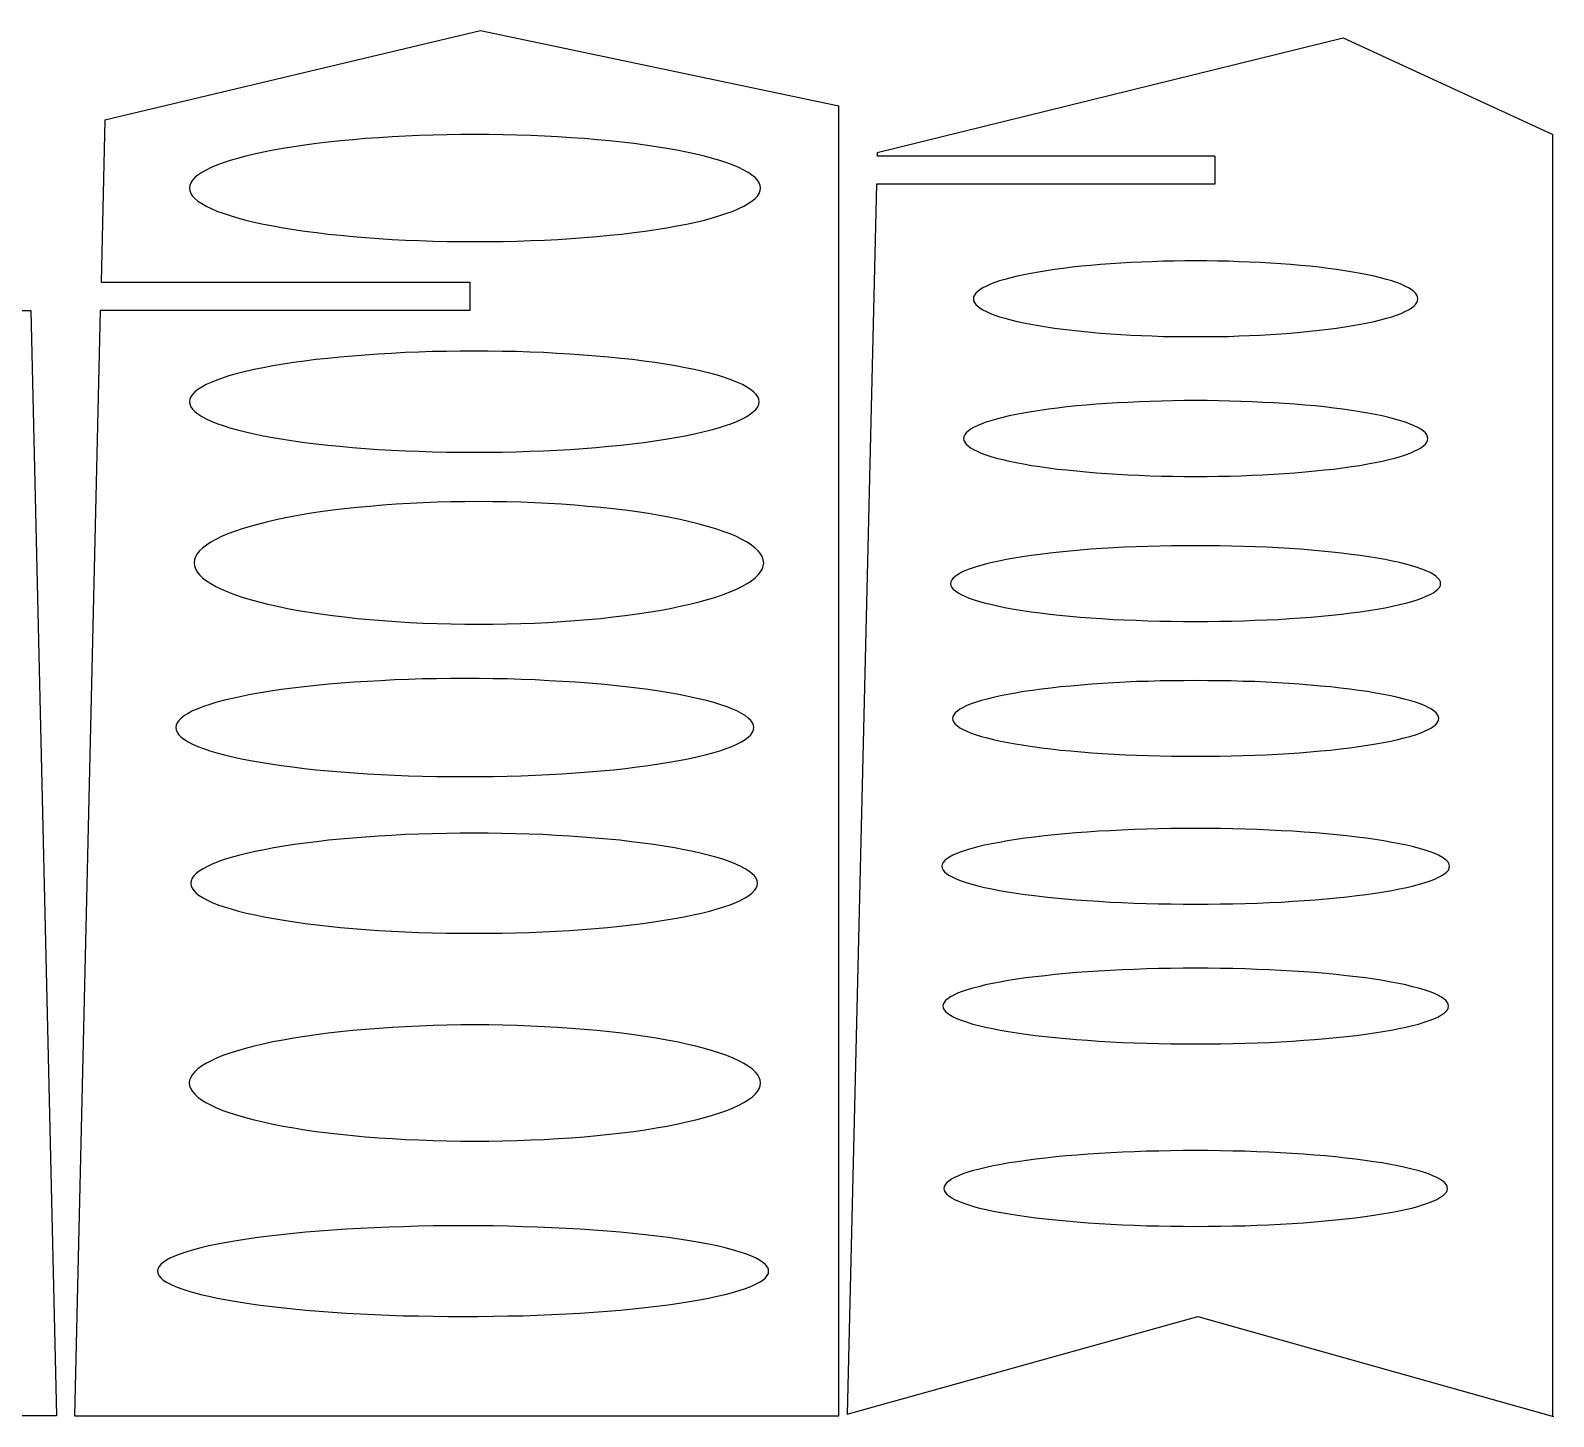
# Model space of a CAD drawing. Header units: inches. Extents: x 8 to 1401, y 8 to 252.
# Drawn here: x 169.2 to 277.7, y 147.9 to 246.7 of the extents above; entities that cross this region are included whole.
import ezdxf

# ---------------------------------------------------------------- set-up
doc = ezdxf.new("R2010")
doc.units = ezdxf.units.IN
doc.header["$MEASUREMENT"] = 0

msp = doc.modelspace()

# ---------------------------------------------------------------- linework, layer by layer
for p, q in [((174.48, 240.32), (201.26, 246.68)), ((201.26, 246.68), (226.8, 241.31)), ((229.53, 237.98), (262.73, 246.17)), ((262.73, 246.17), (277.68, 239.28)), ((226.8, 147.99), (226.8, 241.31)), ((174.48, 240.32), (174.22, 228.74)), ((277.67, 147.95), (277.67, 239.28)), ((229.53, 237.98), (229.52, 237.73)), ((253.59, 237.73), (229.52, 237.73)), ((253.59, 237.73), (253.58, 235.73)), ((229.48, 235.73), (227.38, 148.11)), ((253.58, 235.73), (229.48, 235.73)), ((174.22, 228.74), (200.5, 228.74)), ((200.5, 228.74), (200.5, 226.74)), ((142.87, 226.74), (169.21, 226.74)), ((169.21, 226.74), (171.04, 147.99)), ((174.16, 226.74), (172.33, 147.99)), ((200.5, 226.74), (174.16, 226.74)), ((227.38, 148.11), (252.38, 155.07)), ((252.38, 155.07), (277.73, 147.94)), ((171.04, 147.99), (116.57, 147.99)), ((172.33, 147.99), (226.8, 147.99))]:
    msp.add_line(p, q)
for points in [[(221.21, 235.45, 0), (221.19, 235.64, 0), (221.11, 235.83, 0), (220.99, 236.01, 0), (220.82, 236.2, 0), (220.6, 236.38, 0), (220.33, 236.56, 0), (220.02, 236.74, 0), (219.66, 236.91, 0), (219.26, 237.08, 0), (218.81, 237.25, 0), (218.32, 237.41, 0), (217.78, 237.57, 0), (217.21, 237.72, 0), (216.59, 237.87, 0), (215.94, 238.01, 0), (215.25, 238.15, 0), (214.53, 238.28, 0), (213.77, 238.4, 0), (212.98, 238.52, 0), (212.17, 238.62, 0), (211.32, 238.72, 0), (210.45, 238.82, 0), (209.56, 238.9, 0), (208.65, 238.98, 0), (207.72, 239.04, 0), (206.77, 239.1, 0), (205.81, 239.15, 0), (204.83, 239.19, 0), (203.85, 239.22, 0), (202.86, 239.25, 0), (201.86, 239.26, 0), (200.86, 239.27, 0), (199.86, 239.26, 0), (198.87, 239.25, 0), (197.88, 239.22, 0), (196.89, 239.19, 0), (195.92, 239.15, 0), (194.95, 239.1, 0), (194.01, 239.04, 0), (193.07, 238.98, 0), (192.16, 238.9, 0), (191.27, 238.82, 0), (190.4, 238.72, 0), (189.56, 238.62, 0), (188.74, 238.52, 0), (187.95, 238.4, 0), (187.2, 238.28, 0), (186.47, 238.15, 0), (185.78, 238.01, 0), (185.13, 237.87, 0), (184.52, 237.72, 0), (183.94, 237.57, 0), (183.41, 237.41, 0), (182.92, 237.25, 0), (182.47, 237.08, 0), (182.06, 236.91, 0), (181.7, 236.74, 0), (181.39, 236.56, 0), (181.12, 236.38, 0), (180.9, 236.2, 0), (180.73, 236.01, 0), (180.61, 235.83, 0), (180.54, 235.64, 0), (180.51, 235.45, 0), (180.54, 235.27, 0), (180.61, 235.08, 0), (180.73, 234.89, 0), (180.9, 234.71, 0), (181.12, 234.53, 0), (181.39, 234.35, 0), (181.7, 234.17, 0), (182.06, 233.99, 0), (182.47, 233.82, 0), (182.92, 233.66, 0), (183.41, 233.49, 0), (183.94, 233.33, 0), (184.52, 233.18, 0), (185.13, 233.03, 0), (185.78, 232.89, 0), (186.47, 232.76, 0), (187.2, 232.63, 0), (187.95, 232.51, 0), (188.74, 232.39, 0), (189.56, 232.28, 0), (190.4, 232.18, 0), (191.27, 232.09, 0), (192.16, 232.01, 0), (193.07, 231.93, 0), (194.01, 231.86, 0), (194.95, 231.8, 0), (195.92, 231.75, 0), (196.89, 231.71, 0), (197.88, 231.68, 0), (198.87, 231.66, 0), (199.86, 231.65, 0), (200.86, 231.64, 0), (201.86, 231.65, 0), (202.86, 231.66, 0), (203.85, 231.68, 0), (204.83, 231.71, 0), (205.81, 231.75, 0), (206.77, 231.8, 0), (207.72, 231.86, 0), (208.65, 231.93, 0), (209.56, 232.01, 0), (210.45, 232.09, 0), (211.32, 232.18, 0), (212.17, 232.28, 0), (212.98, 232.39, 0), (213.77, 232.51, 0), (214.53, 232.63, 0), (215.25, 232.76, 0), (215.94, 232.89, 0), (216.59, 233.03, 0), (217.21, 233.18, 0), (217.78, 233.33, 0), (218.32, 233.49, 0), (218.81, 233.66, 0), (219.26, 233.82, 0), (219.66, 233.99, 0), (220.02, 234.17, 0), (220.33, 234.35, 0), (220.6, 234.53, 0), (220.82, 234.71, 0), (220.99, 234.89, 0), (221.11, 235.08, 0), (221.19, 235.27, 0), (221.21, 235.45, 0)], [(268.06, 227.56, 0), (268.04, 227.7, 0), (267.99, 227.83, 0), (267.89, 227.96, 0), (267.76, 228.09, 0), (267.59, 228.22, 0), (267.38, 228.35, 0), (267.14, 228.47, 0), (266.86, 228.6, 0), (266.54, 228.72, 0), (266.19, 228.84, 0), (265.81, 228.95, 0), (265.39, 229.06, 0), (264.94, 229.17, 0), (264.47, 229.28, 0), (263.96, 229.38, 0), (263.42, 229.47, 0), (262.86, 229.57, 0), (262.27, 229.65, 0), (261.66, 229.73, 0), (261.02, 229.81, 0), (260.36, 229.88, 0), (259.69, 229.95, 0), (258.99, 230.01, 0), (258.28, 230.06, 0), (257.56, 230.11, 0), (256.82, 230.15, 0), (256.07, 230.18, 0), (255.31, 230.21, 0), (254.55, 230.24, 0), (253.77, 230.25, 0), (253, 230.26, 0), (252.22, 230.26, 0), (251.44, 230.26, 0), (250.67, 230.25, 0), (249.9, 230.24, 0), (249.13, 230.21, 0), (248.37, 230.18, 0), (247.62, 230.15, 0), (246.88, 230.11, 0), (246.16, 230.06, 0), (245.45, 230.01, 0), (244.75, 229.95, 0), (244.08, 229.88, 0), (243.42, 229.81, 0), (242.79, 229.73, 0), (242.17, 229.65, 0), (241.58, 229.57, 0), (241.02, 229.47, 0), (240.48, 229.38, 0), (239.98, 229.28, 0), (239.5, 229.17, 0), (239.05, 229.06, 0), (238.63, 228.95, 0), (238.25, 228.84, 0), (237.9, 228.72, 0), (237.59, 228.6, 0), (237.31, 228.47, 0), (237.06, 228.35, 0), (236.86, 228.22, 0), (236.69, 228.09, 0), (236.55, 227.96, 0), (236.46, 227.83, 0), (236.4, 227.7, 0), (236.38, 227.56, 0), (236.4, 227.43, 0), (236.46, 227.3, 0), (236.55, 227.17, 0), (236.69, 227.04, 0), (236.86, 226.91, 0), (237.06, 226.78, 0), (237.31, 226.66, 0), (237.59, 226.53, 0), (237.9, 226.41, 0), (238.25, 226.29, 0), (238.63, 226.18, 0), (239.05, 226.07, 0), (239.5, 225.96, 0), (239.98, 225.85, 0), (240.48, 225.75, 0), (241.02, 225.66, 0), (241.58, 225.56, 0), (242.17, 225.48, 0), (242.79, 225.4, 0), (243.42, 225.32, 0), (244.08, 225.25, 0), (244.75, 225.18, 0), (245.45, 225.12, 0), (246.16, 225.07, 0), (246.88, 225.02, 0), (247.62, 224.98, 0), (248.37, 224.95, 0), (249.13, 224.92, 0), (249.9, 224.89, 0), (250.67, 224.88, 0), (251.44, 224.87, 0), (252.22, 224.87, 0), (253, 224.87, 0), (253.77, 224.88, 0), (254.55, 224.89, 0), (255.31, 224.92, 0), (256.07, 224.95, 0), (256.82, 224.98, 0), (257.56, 225.02, 0), (258.28, 225.07, 0), (258.99, 225.12, 0), (259.69, 225.18, 0), (260.36, 225.25, 0), (261.02, 225.32, 0), (261.66, 225.4, 0), (262.27, 225.48, 0), (262.86, 225.56, 0), (263.42, 225.66, 0), (263.96, 225.75, 0), (264.47, 225.85, 0), (264.94, 225.96, 0), (265.39, 226.07, 0), (265.81, 226.18, 0), (266.19, 226.29, 0), (266.54, 226.41, 0), (266.86, 226.53, 0), (267.14, 226.66, 0), (267.38, 226.78, 0), (267.59, 226.91, 0), (267.76, 227.04, 0), (267.89, 227.17, 0), (267.99, 227.3, 0), (268.04, 227.43, 0), (268.06, 227.56, 0)], [(221.11, 220.23, 0), (221.08, 220.41, 0), (221.01, 220.59, 0), (220.89, 220.76, 0), (220.72, 220.94, 0), (220.5, 221.11, 0), (220.23, 221.28, 0), (219.92, 221.45, 0), (219.56, 221.61, 0), (219.16, 221.77, 0), (218.71, 221.93, 0), (218.22, 222.09, 0), (217.69, 222.24, 0), (217.11, 222.38, 0), (216.5, 222.52, 0), (215.85, 222.65, 0), (215.16, 222.78, 0), (214.44, 222.9, 0), (213.69, 223.02, 0), (212.9, 223.13, 0), (212.09, 223.23, 0), (211.25, 223.32, 0), (210.38, 223.41, 0), (209.49, 223.49, 0), (208.58, 223.56, 0), (207.65, 223.63, 0), (206.7, 223.68, 0), (205.74, 223.73, 0), (204.77, 223.77, 0), (203.79, 223.8, 0), (202.8, 223.82, 0), (201.81, 223.83, 0), (200.81, 223.84, 0), (199.81, 223.83, 0), (198.82, 223.82, 0), (197.83, 223.8, 0), (196.85, 223.77, 0), (195.88, 223.73, 0), (194.92, 223.68, 0), (193.97, 223.63, 0), (193.04, 223.56, 0), (192.13, 223.49, 0), (191.24, 223.41, 0), (190.38, 223.32, 0), (189.53, 223.23, 0), (188.72, 223.13, 0), (187.93, 223.02, 0), (187.18, 222.9, 0), (186.46, 222.78, 0), (185.77, 222.65, 0), (185.12, 222.52, 0), (184.51, 222.38, 0), (183.93, 222.24, 0), (183.4, 222.09, 0), (182.91, 221.93, 0), (182.46, 221.77, 0), (182.06, 221.61, 0), (181.7, 221.45, 0), (181.39, 221.28, 0), (181.12, 221.11, 0), (180.9, 220.94, 0), (180.73, 220.76, 0), (180.61, 220.59, 0), (180.54, 220.41, 0), (180.51, 220.23, 0), (180.54, 220.06, 0), (180.61, 219.88, 0), (180.73, 219.7, 0), (180.9, 219.53, 0), (181.12, 219.36, 0), (181.39, 219.19, 0), (181.7, 219.02, 0), (182.06, 218.85, 0), (182.46, 218.69, 0), (182.91, 218.53, 0), (183.4, 218.38, 0), (183.93, 218.23, 0), (184.51, 218.09, 0), (185.12, 217.95, 0), (185.77, 217.81, 0), (186.46, 217.69, 0), (187.18, 217.56, 0), (187.93, 217.45, 0), (188.72, 217.34, 0), (189.53, 217.24, 0), (190.38, 217.14, 0), (191.24, 217.06, 0), (192.13, 216.98, 0), (193.04, 216.9, 0), (193.97, 216.84, 0), (194.92, 216.78, 0), (195.88, 216.74, 0), (196.85, 216.7, 0), (197.83, 216.67, 0), (198.82, 216.65, 0), (199.81, 216.63, 0), (200.81, 216.63, 0), (201.81, 216.63, 0), (202.8, 216.65, 0), (203.79, 216.67, 0), (204.77, 216.7, 0), (205.74, 216.74, 0), (206.7, 216.78, 0), (207.65, 216.84, 0), (208.58, 216.9, 0), (209.49, 216.98, 0), (210.38, 217.06, 0), (211.25, 217.14, 0), (212.09, 217.24, 0), (212.9, 217.34, 0), (213.69, 217.45, 0), (214.44, 217.56, 0), (215.16, 217.69, 0), (215.85, 217.81, 0), (216.5, 217.95, 0), (217.11, 218.09, 0), (217.69, 218.23, 0), (218.22, 218.38, 0), (218.71, 218.53, 0), (219.16, 218.69, 0), (219.56, 218.85, 0), (219.92, 219.02, 0), (220.23, 219.19, 0), (220.5, 219.36, 0), (220.72, 219.53, 0), (220.89, 219.7, 0), (221.01, 219.88, 0), (221.08, 220.06, 0), (221.11, 220.23, 0)], [(268.76, 217.61, 0), (268.75, 217.74, 0), (268.69, 217.88, 0), (268.59, 218.01, 0), (268.45, 218.14, 0), (268.27, 218.27, 0), (268.05, 218.39, 0), (267.8, 218.52, 0), (267.51, 218.64, 0), (267.18, 218.77, 0), (266.81, 218.88, 0), (266.41, 219, 0), (265.98, 219.11, 0), (265.51, 219.22, 0), (265.01, 219.32, 0), (264.48, 219.42, 0), (263.92, 219.52, 0), (263.33, 219.61, 0), (262.72, 219.7, 0), (262.08, 219.78, 0), (261.41, 219.86, 0), (260.73, 219.93, 0), (260.02, 219.99, 0), (259.29, 220.05, 0), (258.55, 220.11, 0), (257.79, 220.15, 0), (257.02, 220.19, 0), (256.24, 220.23, 0), (255.45, 220.26, 0), (254.65, 220.28, 0), (253.84, 220.3, 0), (253.03, 220.31, 0), (252.22, 220.31, 0), (251.41, 220.31, 0), (250.6, 220.3, 0), (249.79, 220.28, 0), (248.99, 220.26, 0), (248.2, 220.23, 0), (247.42, 220.19, 0), (246.65, 220.15, 0), (245.89, 220.11, 0), (245.15, 220.05, 0), (244.42, 219.99, 0), (243.72, 219.93, 0), (243.03, 219.86, 0), (242.37, 219.78, 0), (241.73, 219.7, 0), (241.11, 219.61, 0), (240.52, 219.52, 0), (239.96, 219.42, 0), (239.43, 219.32, 0), (238.93, 219.22, 0), (238.47, 219.11, 0), (238.03, 219, 0), (237.63, 218.88, 0), (237.27, 218.77, 0), (236.94, 218.64, 0), (236.64, 218.52, 0), (236.39, 218.39, 0), (236.17, 218.27, 0), (236, 218.14, 0), (235.86, 218.01, 0), (235.76, 217.88, 0), (235.7, 217.74, 0), (235.68, 217.61, 0), (235.7, 217.48, 0), (235.76, 217.35, 0), (235.86, 217.22, 0), (236, 217.08, 0), (236.17, 216.96, 0), (236.39, 216.83, 0), (236.64, 216.7, 0), (236.94, 216.58, 0), (237.27, 216.46, 0), (237.63, 216.34, 0), (238.03, 216.22, 0), (238.47, 216.11, 0), (238.93, 216, 0), (239.43, 215.9, 0), (239.96, 215.8, 0), (240.52, 215.7, 0), (241.11, 215.61, 0), (241.73, 215.52, 0), (242.37, 215.44, 0), (243.03, 215.37, 0), (243.72, 215.3, 0), (244.42, 215.23, 0), (245.15, 215.17, 0), (245.89, 215.12, 0), (246.65, 215.07, 0), (247.42, 215.03, 0), (248.2, 214.99, 0), (248.99, 214.96, 0), (249.79, 214.94, 0), (250.6, 214.92, 0), (251.41, 214.91, 0), (252.22, 214.91, 0), (253.03, 214.91, 0), (253.84, 214.92, 0), (254.65, 214.94, 0), (255.45, 214.96, 0), (256.24, 214.99, 0), (257.02, 215.03, 0), (257.79, 215.07, 0), (258.55, 215.12, 0), (259.29, 215.17, 0), (260.02, 215.23, 0), (260.73, 215.3, 0), (261.41, 215.37, 0), (262.08, 215.44, 0), (262.72, 215.52, 0), (263.33, 215.61, 0), (263.92, 215.7, 0), (264.48, 215.8, 0), (265.01, 215.9, 0), (265.51, 216, 0), (265.98, 216.11, 0), (266.41, 216.22, 0), (266.81, 216.34, 0), (267.18, 216.46, 0), (267.51, 216.58, 0), (267.8, 216.7, 0), (268.05, 216.83, 0), (268.27, 216.96, 0), (268.45, 217.08, 0), (268.59, 217.22, 0), (268.69, 217.35, 0), (268.75, 217.48, 0), (268.76, 217.61, 0)], [(221.44, 208.75, 0), (221.41, 208.96, 0), (221.34, 209.18, 0), (221.22, 209.39, 0), (221.05, 209.6, 0), (220.83, 209.81, 0), (220.56, 210.02, 0), (220.25, 210.22, 0), (219.89, 210.42, 0), (219.49, 210.62, 0), (219.04, 210.81, 0), (218.55, 210.99, 0), (218.02, 211.18, 0), (217.44, 211.35, 0), (216.83, 211.52, 0), (216.18, 211.68, 0), (215.49, 211.84, 0), (214.77, 211.99, 0), (214.02, 212.13, 0), (213.23, 212.26, 0), (212.42, 212.38, 0), (211.57, 212.5, 0), (210.71, 212.6, 0), (209.82, 212.7, 0), (208.91, 212.78, 0), (207.98, 212.86, 0), (207.03, 212.93, 0), (206.07, 212.99, 0), (205.1, 213.03, 0), (204.12, 213.07, 0), (203.13, 213.1, 0), (202.14, 213.11, 0), (201.14, 213.12, 0), (200.14, 213.11, 0), (199.15, 213.1, 0), (198.16, 213.07, 0), (197.18, 213.03, 0), (196.21, 212.99, 0), (195.25, 212.93, 0), (194.3, 212.86, 0), (193.37, 212.78, 0), (192.46, 212.7, 0), (191.57, 212.6, 0), (190.7, 212.5, 0), (189.86, 212.38, 0), (189.05, 212.26, 0), (188.26, 212.13, 0), (187.51, 211.99, 0), (186.79, 211.84, 0), (186.1, 211.68, 0), (185.45, 211.52, 0), (184.84, 211.35, 0), (184.26, 211.18, 0), (183.73, 210.99, 0), (183.24, 210.81, 0), (182.79, 210.62, 0), (182.39, 210.42, 0), (182.03, 210.22, 0), (181.72, 210.02, 0), (181.45, 209.81, 0), (181.23, 209.6, 0), (181.06, 209.39, 0), (180.94, 209.18, 0), (180.87, 208.96, 0), (180.84, 208.75, 0), (180.87, 208.53, 0), (180.94, 208.32, 0), (181.06, 208.11, 0), (181.23, 207.9, 0), (181.45, 207.69, 0), (181.72, 207.48, 0), (182.03, 207.28, 0), (182.39, 207.08, 0), (182.79, 206.88, 0), (183.24, 206.69, 0), (183.73, 206.5, 0), (184.26, 206.32, 0), (184.84, 206.15, 0), (185.45, 205.98, 0), (186.1, 205.82, 0), (186.79, 205.66, 0), (187.51, 205.51, 0), (188.26, 205.37, 0), (189.05, 205.24, 0), (189.86, 205.12, 0), (190.7, 205, 0), (191.57, 204.9, 0), (192.46, 204.8, 0), (193.37, 204.71, 0), (194.3, 204.64, 0), (195.25, 204.57, 0), (196.21, 204.51, 0), (197.18, 204.46, 0), (198.16, 204.43, 0), (199.15, 204.4, 0), (200.14, 204.39, 0), (201.14, 204.38, 0), (202.14, 204.39, 0), (203.13, 204.4, 0), (204.12, 204.43, 0), (205.1, 204.46, 0), (206.07, 204.51, 0), (207.03, 204.57, 0), (207.98, 204.64, 0), (208.91, 204.71, 0), (209.82, 204.8, 0), (210.71, 204.9, 0), (211.57, 205, 0), (212.42, 205.12, 0), (213.23, 205.24, 0), (214.02, 205.37, 0), (214.77, 205.51, 0), (215.49, 205.66, 0), (216.18, 205.82, 0), (216.83, 205.98, 0), (217.44, 206.15, 0), (218.02, 206.32, 0), (218.55, 206.5, 0), (219.04, 206.69, 0), (219.49, 206.88, 0), (219.89, 207.08, 0), (220.25, 207.28, 0), (220.56, 207.48, 0), (220.83, 207.69, 0), (221.05, 207.9, 0), (221.22, 208.11, 0), (221.34, 208.32, 0), (221.41, 208.53, 0), (221.44, 208.75, 0)], [(269.68, 207.27, 0), (269.66, 207.41, 0), (269.6, 207.54, 0), (269.49, 207.67, 0), (269.34, 207.8, 0), (269.16, 207.93, 0), (268.93, 208.06, 0), (268.66, 208.18, 0), (268.35, 208.31, 0), (268, 208.43, 0), (267.62, 208.55, 0), (267.2, 208.66, 0), (266.74, 208.77, 0), (266.24, 208.88, 0), (265.72, 208.99, 0), (265.16, 209.09, 0), (264.57, 209.18, 0), (263.95, 209.28, 0), (263.3, 209.36, 0), (262.62, 209.44, 0), (261.92, 209.52, 0), (261.2, 209.59, 0), (260.45, 209.66, 0), (259.69, 209.72, 0), (258.9, 209.77, 0), (258.1, 209.82, 0), (257.29, 209.86, 0), (256.46, 209.89, 0), (255.63, 209.92, 0), (254.78, 209.95, 0), (253.93, 209.96, 0), (253.08, 209.97, 0), (252.22, 209.97, 0), (251.36, 209.97, 0), (250.51, 209.96, 0), (249.66, 209.95, 0), (248.82, 209.92, 0), (247.98, 209.89, 0), (247.15, 209.86, 0), (246.34, 209.82, 0), (245.54, 209.77, 0), (244.76, 209.72, 0), (243.99, 209.66, 0), (243.25, 209.59, 0), (242.52, 209.52, 0), (241.82, 209.44, 0), (241.15, 209.36, 0), (240.5, 209.28, 0), (239.88, 209.18, 0), (239.29, 209.09, 0), (238.73, 208.99, 0), (238.2, 208.88, 0), (237.71, 208.77, 0), (237.25, 208.66, 0), (236.82, 208.55, 0), (236.44, 208.43, 0), (236.09, 208.31, 0), (235.78, 208.18, 0), (235.51, 208.06, 0), (235.29, 207.93, 0), (235.1, 207.8, 0), (234.95, 207.67, 0), (234.85, 207.54, 0), (234.78, 207.41, 0), (234.76, 207.27, 0), (234.78, 207.14, 0), (234.85, 207.01, 0), (234.95, 206.88, 0), (235.1, 206.75, 0), (235.29, 206.62, 0), (235.51, 206.49, 0), (235.78, 206.37, 0), (236.09, 206.24, 0), (236.44, 206.12, 0), (236.82, 206, 0), (237.25, 205.89, 0), (237.71, 205.78, 0), (238.2, 205.67, 0), (238.73, 205.56, 0), (239.29, 205.46, 0), (239.88, 205.37, 0), (240.5, 205.27, 0), (241.15, 205.19, 0), (241.82, 205.11, 0), (242.52, 205.03, 0), (243.25, 204.96, 0), (243.99, 204.89, 0), (244.76, 204.83, 0), (245.54, 204.78, 0), (246.34, 204.73, 0), (247.15, 204.69, 0), (247.98, 204.66, 0), (248.82, 204.63, 0), (249.66, 204.6, 0), (250.51, 204.59, 0), (251.36, 204.58, 0), (252.22, 204.58, 0), (253.08, 204.58, 0), (253.93, 204.59, 0), (254.78, 204.6, 0), (255.63, 204.63, 0), (256.46, 204.66, 0), (257.29, 204.69, 0), (258.1, 204.73, 0), (258.9, 204.78, 0), (259.69, 204.83, 0), (260.45, 204.89, 0), (261.2, 204.96, 0), (261.92, 205.03, 0), (262.62, 205.11, 0), (263.3, 205.19, 0), (263.95, 205.27, 0), (264.57, 205.37, 0), (265.16, 205.46, 0), (265.72, 205.56, 0), (266.24, 205.67, 0), (266.74, 205.78, 0), (267.2, 205.89, 0), (267.62, 206, 0), (268, 206.12, 0), (268.35, 206.24, 0), (268.66, 206.37, 0), (268.93, 206.49, 0), (269.16, 206.62, 0), (269.34, 206.75, 0), (269.49, 206.88, 0), (269.6, 207.01, 0), (269.66, 207.14, 0), (269.68, 207.27, 0)], [(220.74, 197.02, 0), (220.71, 197.19, 0), (220.64, 197.36, 0), (220.52, 197.53, 0), (220.34, 197.7, 0), (220.12, 197.87, 0), (219.85, 198.03, 0), (219.53, 198.2, 0), (219.17, 198.36, 0), (218.76, 198.51, 0), (218.31, 198.67, 0), (217.81, 198.82, 0), (217.27, 198.96, 0), (216.68, 199.1, 0), (216.06, 199.24, 0), (215.4, 199.37, 0), (214.7, 199.49, 0), (213.97, 199.61, 0), (213.21, 199.72, 0), (212.41, 199.83, 0), (211.58, 199.93, 0), (210.73, 200.02, 0), (209.85, 200.1, 0), (208.94, 200.18, 0), (208.02, 200.25, 0), (207.08, 200.31, 0), (206.12, 200.36, 0), (205.14, 200.41, 0), (204.16, 200.45, 0), (203.16, 200.48, 0), (202.16, 200.5, 0), (201.15, 200.51, 0), (200.14, 200.51, 0), (199.12, 200.51, 0), (198.12, 200.5, 0), (197.11, 200.48, 0), (196.12, 200.45, 0), (195.13, 200.41, 0), (194.16, 200.36, 0), (193.19, 200.31, 0), (192.25, 200.25, 0), (191.33, 200.18, 0), (190.42, 200.1, 0), (189.54, 200.02, 0), (188.69, 199.93, 0), (187.86, 199.83, 0), (187.07, 199.72, 0), (186.3, 199.61, 0), (185.57, 199.49, 0), (184.87, 199.37, 0), (184.21, 199.24, 0), (183.59, 199.1, 0), (183.01, 198.96, 0), (182.46, 198.82, 0), (181.97, 198.67, 0), (181.51, 198.51, 0), (181.1, 198.36, 0), (180.74, 198.2, 0), (180.42, 198.03, 0), (180.15, 197.87, 0), (179.93, 197.7, 0), (179.76, 197.53, 0), (179.63, 197.36, 0), (179.56, 197.19, 0), (179.53, 197.02, 0), (179.56, 196.85, 0), (179.63, 196.68, 0), (179.76, 196.51, 0), (179.93, 196.34, 0), (180.15, 196.17, 0), (180.42, 196.01, 0), (180.74, 195.84, 0), (181.1, 195.68, 0), (181.51, 195.53, 0), (181.97, 195.37, 0), (182.46, 195.22, 0), (183.01, 195.08, 0), (183.59, 194.94, 0), (184.21, 194.8, 0), (184.87, 194.67, 0), (185.57, 194.55, 0), (186.3, 194.43, 0), (187.07, 194.32, 0), (187.86, 194.21, 0), (188.69, 194.11, 0), (189.54, 194.02, 0), (190.42, 193.94, 0), (191.33, 193.86, 0), (192.25, 193.79, 0), (193.19, 193.73, 0), (194.16, 193.68, 0), (195.13, 193.63, 0), (196.12, 193.59, 0), (197.11, 193.56, 0), (198.12, 193.54, 0), (199.12, 193.53, 0), (200.14, 193.53, 0), (201.15, 193.53, 0), (202.16, 193.54, 0), (203.16, 193.56, 0), (204.16, 193.59, 0), (205.14, 193.63, 0), (206.12, 193.68, 0), (207.08, 193.73, 0), (208.02, 193.79, 0), (208.94, 193.86, 0), (209.85, 193.94, 0), (210.73, 194.02, 0), (211.58, 194.11, 0), (212.41, 194.21, 0), (213.21, 194.32, 0), (213.97, 194.43, 0), (214.7, 194.55, 0), (215.4, 194.67, 0), (216.06, 194.8, 0), (216.68, 194.94, 0), (217.27, 195.08, 0), (217.81, 195.22, 0), (218.31, 195.37, 0), (218.76, 195.53, 0), (219.17, 195.68, 0), (219.53, 195.84, 0), (219.85, 196.01, 0), (220.12, 196.17, 0), (220.34, 196.34, 0), (220.52, 196.51, 0), (220.64, 196.68, 0), (220.71, 196.85, 0), (220.74, 197.02, 0)], [(269.54, 197.67, 0), (269.52, 197.8, 0), (269.46, 197.93, 0), (269.35, 198.06, 0), (269.21, 198.19, 0), (269.02, 198.32, 0), (268.79, 198.45, 0), (268.53, 198.58, 0), (268.22, 198.7, 0), (267.88, 198.82, 0), (267.49, 198.94, 0), (267.07, 199.05, 0), (266.62, 199.17, 0), (266.13, 199.27, 0), (265.61, 199.38, 0), (265.05, 199.48, 0), (264.47, 199.58, 0), (263.85, 199.67, 0), (263.21, 199.75, 0), (262.54, 199.83, 0), (261.84, 199.91, 0), (261.12, 199.98, 0), (260.38, 200.05, 0), (259.63, 200.11, 0), (258.85, 200.16, 0), (258.06, 200.21, 0), (257.25, 200.25, 0), (256.43, 200.29, 0), (255.6, 200.31, 0), (254.76, 200.34, 0), (253.92, 200.35, 0), (253.07, 200.36, 0), (252.22, 200.37, 0), (251.37, 200.36, 0), (250.52, 200.35, 0), (249.68, 200.34, 0), (248.84, 200.31, 0), (248.01, 200.29, 0), (247.19, 200.25, 0), (246.39, 200.21, 0), (245.59, 200.16, 0), (244.82, 200.11, 0), (244.06, 200.05, 0), (243.32, 199.98, 0), (242.6, 199.91, 0), (241.91, 199.83, 0), (241.23, 199.75, 0), (240.59, 199.67, 0), (239.98, 199.58, 0), (239.39, 199.48, 0), (238.83, 199.38, 0), (238.31, 199.27, 0), (237.82, 199.17, 0), (237.37, 199.05, 0), (236.95, 198.94, 0), (236.57, 198.82, 0), (236.22, 198.7, 0), (235.92, 198.58, 0), (235.65, 198.45, 0), (235.42, 198.32, 0), (235.24, 198.19, 0), (235.09, 198.06, 0), (234.99, 197.93, 0), (234.92, 197.8, 0), (234.9, 197.67, 0), (234.92, 197.53, 0), (234.99, 197.4, 0), (235.09, 197.27, 0), (235.24, 197.14, 0), (235.42, 197.01, 0), (235.65, 196.88, 0), (235.92, 196.76, 0), (236.22, 196.63, 0), (236.57, 196.51, 0), (236.95, 196.39, 0), (237.37, 196.28, 0), (237.82, 196.17, 0), (238.31, 196.06, 0), (238.83, 195.95, 0), (239.39, 195.85, 0), (239.98, 195.76, 0), (240.59, 195.67, 0), (241.23, 195.58, 0), (241.91, 195.5, 0), (242.6, 195.42, 0), (243.32, 195.35, 0), (244.06, 195.29, 0), (244.82, 195.23, 0), (245.59, 195.17, 0), (246.39, 195.12, 0), (247.19, 195.08, 0), (248.01, 195.05, 0), (248.84, 195.02, 0), (249.68, 195, 0), (250.52, 194.98, 0), (251.37, 194.97, 0), (252.22, 194.97, 0), (253.07, 194.97, 0), (253.92, 194.98, 0), (254.76, 195, 0), (255.6, 195.02, 0), (256.43, 195.05, 0), (257.25, 195.08, 0), (258.06, 195.12, 0), (258.85, 195.17, 0), (259.63, 195.23, 0), (260.38, 195.29, 0), (261.12, 195.35, 0), (261.84, 195.42, 0), (262.54, 195.5, 0), (263.21, 195.58, 0), (263.85, 195.67, 0), (264.47, 195.76, 0), (265.05, 195.85, 0), (265.61, 195.95, 0), (266.13, 196.06, 0), (266.62, 196.17, 0), (267.07, 196.28, 0), (267.49, 196.39, 0), (267.88, 196.51, 0), (268.22, 196.63, 0), (268.53, 196.76, 0), (268.79, 196.88, 0), (269.02, 197.01, 0), (269.21, 197.14, 0), (269.35, 197.27, 0), (269.46, 197.4, 0), (269.52, 197.53, 0), (269.54, 197.67, 0)], [(220.99, 185.93, 0), (220.96, 186.1, 0), (220.89, 186.28, 0), (220.77, 186.45, 0), (220.6, 186.62, 0), (220.38, 186.79, 0), (220.12, 186.96, 0), (219.81, 187.13, 0), (219.45, 187.29, 0), (219.05, 187.45, 0), (218.6, 187.61, 0), (218.11, 187.76, 0), (217.58, 187.91, 0), (217.01, 188.05, 0), (216.4, 188.19, 0), (215.76, 188.32, 0), (215.07, 188.45, 0), (214.35, 188.57, 0), (213.6, 188.68, 0), (212.82, 188.79, 0), (212.01, 188.89, 0), (211.18, 188.99, 0), (210.31, 189.07, 0), (209.43, 189.15, 0), (208.52, 189.22, 0), (207.6, 189.29, 0), (206.66, 189.34, 0), (205.7, 189.39, 0), (204.73, 189.43, 0), (203.76, 189.46, 0), (202.77, 189.48, 0), (201.79, 189.49, 0), (200.8, 189.49, 0), (199.81, 189.49, 0), (198.82, 189.48, 0), (197.83, 189.46, 0), (196.86, 189.43, 0), (195.89, 189.39, 0), (194.94, 189.34, 0), (193.99, 189.29, 0), (193.07, 189.22, 0), (192.16, 189.15, 0), (191.28, 189.07, 0), (190.42, 188.99, 0), (189.58, 188.89, 0), (188.77, 188.79, 0), (187.99, 188.68, 0), (187.24, 188.57, 0), (186.52, 188.45, 0), (185.84, 188.32, 0), (185.19, 188.19, 0), (184.58, 188.05, 0), (184.01, 187.91, 0), (183.48, 187.76, 0), (182.99, 187.61, 0), (182.54, 187.45, 0), (182.14, 187.29, 0), (181.79, 187.13, 0), (181.48, 186.96, 0), (181.21, 186.79, 0), (180.99, 186.62, 0), (180.82, 186.45, 0), (180.7, 186.28, 0), (180.63, 186.1, 0), (180.61, 185.93, 0), (180.63, 185.75, 0), (180.7, 185.58, 0), (180.82, 185.41, 0), (180.99, 185.23, 0), (181.21, 185.06, 0), (181.48, 184.89, 0), (181.79, 184.73, 0), (182.14, 184.56, 0), (182.54, 184.4, 0), (182.99, 184.25, 0), (183.48, 184.1, 0), (184.01, 183.95, 0), (184.58, 183.8, 0), (185.19, 183.67, 0), (185.84, 183.53, 0), (186.52, 183.41, 0), (187.24, 183.29, 0), (187.99, 183.17, 0), (188.77, 183.06, 0), (189.58, 182.96, 0), (190.42, 182.87, 0), (191.28, 182.78, 0), (192.16, 182.7, 0), (193.07, 182.63, 0), (193.99, 182.57, 0), (194.94, 182.52, 0), (195.89, 182.47, 0), (196.86, 182.43, 0), (197.83, 182.4, 0), (198.82, 182.38, 0), (199.81, 182.37, 0), (200.8, 182.36, 0), (201.79, 182.37, 0), (202.77, 182.38, 0), (203.76, 182.4, 0), (204.73, 182.43, 0), (205.7, 182.47, 0), (206.66, 182.52, 0), (207.6, 182.57, 0), (208.52, 182.63, 0), (209.43, 182.7, 0), (210.31, 182.78, 0), (211.18, 182.87, 0), (212.01, 182.96, 0), (212.82, 183.06, 0), (213.6, 183.17, 0), (214.35, 183.29, 0), (215.07, 183.41, 0), (215.76, 183.53, 0), (216.4, 183.67, 0), (217.01, 183.8, 0), (217.58, 183.95, 0), (218.11, 184.1, 0), (218.6, 184.25, 0), (219.05, 184.4, 0), (219.45, 184.56, 0), (219.81, 184.73, 0), (220.12, 184.89, 0), (220.38, 185.06, 0), (220.6, 185.23, 0), (220.77, 185.41, 0), (220.89, 185.58, 0), (220.96, 185.75, 0), (220.99, 185.93, 0)], [(270.31, 187.13, 0), (270.29, 187.26, 0), (270.23, 187.4, 0), (270.12, 187.53, 0), (269.96, 187.66, 0), (269.77, 187.79, 0), (269.53, 187.92, 0), (269.26, 188.04, 0), (268.94, 188.16, 0), (268.58, 188.29, 0), (268.18, 188.4, 0), (267.74, 188.52, 0), (267.26, 188.63, 0), (266.75, 188.74, 0), (266.21, 188.84, 0), (265.63, 188.94, 0), (265.01, 189.04, 0), (264.37, 189.13, 0), (263.7, 189.22, 0), (263, 189.3, 0), (262.27, 189.38, 0), (261.52, 189.45, 0), (260.75, 189.51, 0), (259.96, 189.57, 0), (259.14, 189.63, 0), (258.32, 189.67, 0), (257.47, 189.72, 0), (256.62, 189.75, 0), (255.75, 189.78, 0), (254.88, 189.8, 0), (253.99, 189.82, 0), (253.11, 189.83, 0), (252.22, 189.83, 0), (251.33, 189.83, 0), (250.45, 189.82, 0), (249.57, 189.8, 0), (248.69, 189.78, 0), (247.83, 189.75, 0), (246.97, 189.72, 0), (246.13, 189.67, 0), (245.3, 189.63, 0), (244.49, 189.57, 0), (243.69, 189.51, 0), (242.92, 189.45, 0), (242.17, 189.38, 0), (241.44, 189.3, 0), (240.74, 189.22, 0), (240.07, 189.13, 0), (239.43, 189.04, 0), (238.82, 188.94, 0), (238.24, 188.84, 0), (237.69, 188.74, 0), (237.18, 188.63, 0), (236.7, 188.52, 0), (236.27, 188.4, 0), (235.87, 188.29, 0), (235.51, 188.16, 0), (235.19, 188.04, 0), (234.91, 187.92, 0), (234.67, 187.79, 0), (234.48, 187.66, 0), (234.33, 187.53, 0), (234.22, 187.4, 0), (234.15, 187.26, 0), (234.13, 187.13, 0), (234.15, 187, 0), (234.22, 186.87, 0), (234.33, 186.74, 0), (234.48, 186.61, 0), (234.67, 186.48, 0), (234.91, 186.35, 0), (235.19, 186.22, 0), (235.51, 186.1, 0), (235.87, 185.98, 0), (236.27, 185.86, 0), (236.7, 185.74, 0), (237.18, 185.63, 0), (237.69, 185.52, 0), (238.24, 185.42, 0), (238.82, 185.32, 0), (239.43, 185.22, 0), (240.07, 185.13, 0), (240.74, 185.05, 0), (241.44, 184.96, 0), (242.17, 184.89, 0), (242.92, 184.82, 0), (243.69, 184.75, 0), (244.49, 184.69, 0), (245.3, 184.64, 0), (246.13, 184.59, 0), (246.97, 184.55, 0), (247.83, 184.51, 0), (248.69, 184.48, 0), (249.57, 184.46, 0), (250.45, 184.45, 0), (251.33, 184.44, 0), (252.22, 184.43, 0), (253.11, 184.44, 0), (253.99, 184.45, 0), (254.88, 184.46, 0), (255.75, 184.48, 0), (256.62, 184.51, 0), (257.47, 184.55, 0), (258.32, 184.59, 0), (259.14, 184.64, 0), (259.96, 184.69, 0), (260.75, 184.75, 0), (261.52, 184.82, 0), (262.27, 184.89, 0), (263, 184.96, 0), (263.7, 185.05, 0), (264.37, 185.13, 0), (265.01, 185.22, 0), (265.63, 185.32, 0), (266.21, 185.42, 0), (266.75, 185.52, 0), (267.26, 185.63, 0), (267.74, 185.74, 0), (268.18, 185.86, 0), (268.58, 185.98, 0), (268.94, 186.1, 0), (269.26, 186.22, 0), (269.53, 186.35, 0), (269.77, 186.48, 0), (269.96, 186.61, 0), (270.12, 186.74, 0), (270.23, 186.87, 0), (270.29, 187, 0), (270.31, 187.13, 0)], [(270.24, 177.18, 0), (270.22, 177.31, 0), (270.16, 177.44, 0), (270.05, 177.57, 0), (269.9, 177.7, 0), (269.7, 177.83, 0), (269.47, 177.96, 0), (269.19, 178.09, 0), (268.87, 178.21, 0), (268.51, 178.33, 0), (268.11, 178.45, 0), (267.68, 178.56, 0), (267.21, 178.68, 0), (266.7, 178.78, 0), (266.15, 178.89, 0), (265.57, 178.99, 0), (264.96, 179.09, 0), (264.32, 179.18, 0), (263.65, 179.26, 0), (262.96, 179.34, 0), (262.23, 179.42, 0), (261.49, 179.49, 0), (260.72, 179.56, 0), (259.93, 179.62, 0), (259.12, 179.67, 0), (258.29, 179.72, 0), (257.45, 179.76, 0), (256.6, 179.79, 0), (255.74, 179.82, 0), (254.87, 179.85, 0), (253.99, 179.86, 0), (253.11, 179.87, 0), (252.22, 179.88, 0), (251.34, 179.87, 0), (250.45, 179.86, 0), (249.58, 179.85, 0), (248.71, 179.82, 0), (247.84, 179.79, 0), (246.99, 179.76, 0), (246.15, 179.72, 0), (245.32, 179.67, 0), (244.52, 179.62, 0), (243.73, 179.56, 0), (242.96, 179.49, 0), (242.21, 179.42, 0), (241.49, 179.34, 0), (240.79, 179.26, 0), (240.12, 179.18, 0), (239.48, 179.09, 0), (238.87, 178.99, 0), (238.29, 178.89, 0), (237.75, 178.78, 0), (237.24, 178.68, 0), (236.76, 178.56, 0), (236.33, 178.45, 0), (235.93, 178.33, 0), (235.57, 178.21, 0), (235.25, 178.09, 0), (234.98, 177.96, 0), (234.74, 177.83, 0), (234.55, 177.7, 0), (234.4, 177.57, 0), (234.29, 177.44, 0), (234.22, 177.31, 0), (234.2, 177.18, 0), (234.22, 177.04, 0), (234.29, 176.91, 0), (234.4, 176.78, 0), (234.55, 176.65, 0), (234.74, 176.52, 0), (234.98, 176.39, 0), (235.25, 176.27, 0), (235.57, 176.14, 0), (235.93, 176.02, 0), (236.33, 175.9, 0), (236.76, 175.79, 0), (237.24, 175.68, 0), (237.75, 175.57, 0), (238.29, 175.46, 0), (238.87, 175.36, 0), (239.48, 175.27, 0), (240.12, 175.18, 0), (240.79, 175.09, 0), (241.49, 175.01, 0), (242.21, 174.93, 0), (242.96, 174.86, 0), (243.73, 174.8, 0), (244.52, 174.74, 0), (245.32, 174.68, 0), (246.15, 174.63, 0), (246.99, 174.59, 0), (247.84, 174.56, 0), (248.71, 174.53, 0), (249.58, 174.51, 0), (250.45, 174.49, 0), (251.34, 174.48, 0), (252.22, 174.48, 0), (253.11, 174.48, 0), (253.99, 174.49, 0), (254.87, 174.51, 0), (255.74, 174.53, 0), (256.6, 174.56, 0), (257.45, 174.59, 0), (258.29, 174.63, 0), (259.12, 174.68, 0), (259.93, 174.74, 0), (260.72, 174.8, 0), (261.49, 174.86, 0), (262.23, 174.93, 0), (262.96, 175.01, 0), (263.65, 175.09, 0), (264.32, 175.18, 0), (264.96, 175.27, 0), (265.57, 175.36, 0), (266.15, 175.46, 0), (266.7, 175.57, 0), (267.21, 175.68, 0), (267.68, 175.79, 0), (268.11, 175.9, 0), (268.51, 176.02, 0), (268.87, 176.14, 0), (269.19, 176.27, 0), (269.47, 176.39, 0), (269.7, 176.52, 0), (269.9, 176.65, 0), (270.05, 176.78, 0), (270.16, 176.91, 0), (270.22, 177.04, 0), (270.24, 177.18, 0)], [(221.22, 171.7, 0), (221.19, 171.9, 0), (221.12, 172.1, 0), (221, 172.3, 0), (220.82, 172.5, 0), (220.61, 172.7, 0), (220.34, 172.9, 0), (220.03, 173.09, 0), (219.67, 173.28, 0), (219.26, 173.46, 0), (218.81, 173.65, 0), (218.32, 173.82, 0), (217.78, 173.99, 0), (217.21, 174.16, 0), (216.59, 174.32, 0), (215.94, 174.47, 0), (215.25, 174.62, 0), (214.53, 174.76, 0), (213.77, 174.89, 0), (212.98, 175.02, 0), (212.17, 175.14, 0), (211.32, 175.24, 0), (210.45, 175.34, 0), (209.56, 175.44, 0), (208.65, 175.52, 0), (207.72, 175.59, 0), (206.77, 175.66, 0), (205.8, 175.71, 0), (204.83, 175.75, 0), (203.84, 175.79, 0), (202.85, 175.81, 0), (201.86, 175.83, 0), (200.86, 175.83, 0), (199.86, 175.83, 0), (198.86, 175.81, 0), (197.87, 175.79, 0), (196.89, 175.75, 0), (195.91, 175.71, 0), (194.95, 175.66, 0), (194, 175.59, 0), (193.07, 175.52, 0), (192.15, 175.44, 0), (191.26, 175.34, 0), (190.39, 175.24, 0), (189.55, 175.14, 0), (188.73, 175.02, 0), (187.94, 174.89, 0), (187.19, 174.76, 0), (186.46, 174.62, 0), (185.77, 174.47, 0), (185.12, 174.32, 0), (184.51, 174.16, 0), (183.93, 173.99, 0), (183.4, 173.82, 0), (182.9, 173.65, 0), (182.45, 173.46, 0), (182.05, 173.28, 0), (181.69, 173.09, 0), (181.38, 172.9, 0), (181.11, 172.7, 0), (180.89, 172.5, 0), (180.72, 172.3, 0), (180.6, 172.1, 0), (180.52, 171.9, 0), (180.5, 171.7, 0), (180.52, 171.49, 0), (180.6, 171.29, 0), (180.72, 171.09, 0), (180.89, 170.89, 0), (181.11, 170.69, 0), (181.38, 170.49, 0), (181.69, 170.3, 0), (182.05, 170.11, 0), (182.45, 169.93, 0), (182.9, 169.74, 0), (183.4, 169.57, 0), (183.93, 169.4, 0), (184.51, 169.23, 0), (185.12, 169.07, 0), (185.77, 168.92, 0), (186.46, 168.77, 0), (187.19, 168.63, 0), (187.94, 168.5, 0), (188.73, 168.37, 0), (189.55, 168.25, 0), (190.39, 168.15, 0), (191.26, 168.05, 0), (192.15, 167.95, 0), (193.07, 167.87, 0), (194, 167.8, 0), (194.95, 167.74, 0), (195.91, 167.68, 0), (196.89, 167.64, 0), (197.87, 167.6, 0), (198.86, 167.58, 0), (199.86, 167.56, 0), (200.86, 167.56, 0), (201.86, 167.56, 0), (202.85, 167.58, 0), (203.84, 167.6, 0), (204.83, 167.64, 0), (205.8, 167.68, 0), (206.77, 167.74, 0), (207.72, 167.8, 0), (208.65, 167.87, 0), (209.56, 167.95, 0), (210.45, 168.05, 0), (211.32, 168.15, 0), (212.17, 168.25, 0), (212.98, 168.37, 0), (213.77, 168.5, 0), (214.53, 168.63, 0), (215.25, 168.77, 0), (215.94, 168.92, 0), (216.59, 169.07, 0), (217.21, 169.23, 0), (217.78, 169.4, 0), (218.32, 169.57, 0), (218.81, 169.74, 0), (219.26, 169.93, 0), (219.67, 170.11, 0), (220.03, 170.3, 0), (220.34, 170.49, 0), (220.61, 170.69, 0), (220.82, 170.89, 0), (221, 171.09, 0), (221.12, 171.29, 0), (221.19, 171.49, 0), (221.22, 171.7, 0)], [(270.17, 164.18, 0), (270.15, 164.32, 0), (270.09, 164.45, 0), (269.98, 164.58, 0), (269.83, 164.71, 0), (269.63, 164.84, 0), (269.4, 164.97, 0), (269.12, 165.09, 0), (268.81, 165.22, 0), (268.45, 165.34, 0), (268.05, 165.46, 0), (267.62, 165.57, 0), (267.15, 165.68, 0), (266.64, 165.79, 0), (266.1, 165.9, 0), (265.52, 166, 0), (264.91, 166.09, 0), (264.28, 166.18, 0), (263.61, 166.27, 0), (262.91, 166.35, 0), (262.19, 166.43, 0), (261.45, 166.5, 0), (260.68, 166.56, 0), (259.9, 166.62, 0), (259.09, 166.68, 0), (258.27, 166.72, 0), (257.43, 166.77, 0), (256.58, 166.8, 0), (255.72, 166.83, 0), (254.86, 166.85, 0), (253.98, 166.87, 0), (253.1, 166.88, 0), (252.22, 166.88, 0), (251.34, 166.88, 0), (250.46, 166.87, 0), (249.59, 166.85, 0), (248.72, 166.83, 0), (247.86, 166.8, 0), (247.01, 166.77, 0), (246.17, 166.72, 0), (245.35, 166.68, 0), (244.55, 166.62, 0), (243.76, 166.56, 0), (242.99, 166.5, 0), (242.25, 166.43, 0), (241.53, 166.35, 0), (240.83, 166.27, 0), (240.17, 166.18, 0), (239.53, 166.09, 0), (238.92, 166, 0), (238.35, 165.9, 0), (237.8, 165.79, 0), (237.3, 165.68, 0), (236.82, 165.57, 0), (236.39, 165.46, 0), (235.99, 165.34, 0), (235.64, 165.22, 0), (235.32, 165.09, 0), (235.04, 164.97, 0), (234.81, 164.84, 0), (234.62, 164.71, 0), (234.46, 164.58, 0), (234.36, 164.45, 0), (234.29, 164.32, 0), (234.27, 164.18, 0), (234.29, 164.05, 0), (234.36, 163.92, 0), (234.46, 163.79, 0), (234.62, 163.66, 0), (234.81, 163.53, 0), (235.04, 163.4, 0), (235.32, 163.27, 0), (235.64, 163.15, 0), (235.99, 163.03, 0), (236.39, 162.91, 0), (236.82, 162.79, 0), (237.3, 162.68, 0), (237.8, 162.57, 0), (238.35, 162.47, 0), (238.92, 162.37, 0), (239.53, 162.27, 0), (240.17, 162.18, 0), (240.83, 162.1, 0), (241.53, 162.01, 0), (242.25, 161.94, 0), (242.99, 161.87, 0), (243.76, 161.8, 0), (244.55, 161.74, 0), (245.35, 161.69, 0), (246.17, 161.64, 0), (247.01, 161.6, 0), (247.86, 161.56, 0), (248.72, 161.53, 0), (249.59, 161.51, 0), (250.46, 161.5, 0), (251.34, 161.49, 0), (252.22, 161.48, 0), (253.1, 161.49, 0), (253.98, 161.5, 0), (254.86, 161.51, 0), (255.72, 161.53, 0), (256.58, 161.56, 0), (257.43, 161.6, 0), (258.27, 161.64, 0), (259.09, 161.69, 0), (259.9, 161.74, 0), (260.68, 161.8, 0), (261.45, 161.87, 0), (262.19, 161.94, 0), (262.91, 162.01, 0), (263.61, 162.1, 0), (264.28, 162.18, 0), (264.91, 162.27, 0), (265.52, 162.37, 0), (266.1, 162.47, 0), (266.64, 162.57, 0), (267.15, 162.68, 0), (267.62, 162.79, 0), (268.05, 162.91, 0), (268.45, 163.03, 0), (268.81, 163.15, 0), (269.12, 163.27, 0), (269.4, 163.4, 0), (269.63, 163.53, 0), (269.83, 163.66, 0), (269.98, 163.79, 0), (270.09, 163.92, 0), (270.15, 164.05, 0), (270.17, 164.18, 0)], [(221.79, 158.29, 0), (221.77, 158.45, 0), (221.69, 158.61, 0), (221.56, 158.77, 0), (221.37, 158.92, 0), (221.14, 159.08, 0), (220.85, 159.23, 0), (220.52, 159.38, 0), (220.13, 159.53, 0), (219.7, 159.67, 0), (219.22, 159.82, 0), (218.69, 159.95, 0), (218.12, 160.09, 0), (217.51, 160.22, 0), (216.85, 160.34, 0), (216.15, 160.46, 0), (215.41, 160.58, 0), (214.64, 160.69, 0), (213.83, 160.79, 0), (212.99, 160.89, 0), (212.11, 160.98, 0), (211.21, 161.06, 0), (210.28, 161.14, 0), (209.32, 161.21, 0), (208.35, 161.28, 0), (207.35, 161.33, 0), (206.33, 161.38, 0), (205.3, 161.43, 0), (204.26, 161.46, 0), (203.21, 161.49, 0), (202.15, 161.51, 0), (201.08, 161.52, 0), (200.01, 161.52, 0), (198.94, 161.52, 0), (197.88, 161.51, 0), (196.82, 161.49, 0), (195.76, 161.46, 0), (194.72, 161.43, 0), (193.69, 161.38, 0), (192.67, 161.33, 0), (191.68, 161.28, 0), (190.7, 161.21, 0), (189.75, 161.14, 0), (188.81, 161.06, 0), (187.91, 160.98, 0), (187.04, 160.89, 0), (186.2, 160.79, 0), (185.39, 160.69, 0), (184.61, 160.58, 0), (183.87, 160.46, 0), (183.18, 160.34, 0), (182.52, 160.22, 0), (181.9, 160.09, 0), (181.33, 159.95, 0), (180.8, 159.82, 0), (180.32, 159.67, 0), (179.89, 159.53, 0), (179.51, 159.38, 0), (179.17, 159.23, 0), (178.88, 159.08, 0), (178.65, 158.92, 0), (178.47, 158.77, 0), (178.34, 158.61, 0), (178.26, 158.45, 0), (178.23, 158.29, 0), (178.26, 158.13, 0), (178.34, 157.98, 0), (178.47, 157.82, 0), (178.65, 157.66, 0), (178.88, 157.51, 0), (179.17, 157.36, 0), (179.51, 157.2, 0), (179.89, 157.06, 0), (180.32, 156.91, 0), (180.8, 156.77, 0), (181.33, 156.63, 0), (181.9, 156.5, 0), (182.52, 156.37, 0), (183.18, 156.24, 0), (183.87, 156.12, 0), (184.61, 156.01, 0), (185.39, 155.9, 0), (186.2, 155.8, 0), (187.04, 155.7, 0), (187.91, 155.61, 0), (188.81, 155.52, 0), (189.75, 155.44, 0), (190.7, 155.37, 0), (191.68, 155.31, 0), (192.67, 155.25, 0), (193.69, 155.2, 0), (194.72, 155.16, 0), (195.76, 155.12, 0), (196.82, 155.1, 0), (197.88, 155.08, 0), (198.94, 155.07, 0), (200.01, 155.06, 0), (201.08, 155.07, 0), (202.15, 155.08, 0), (203.21, 155.1, 0), (204.26, 155.12, 0), (205.3, 155.16, 0), (206.33, 155.2, 0), (207.35, 155.25, 0), (208.35, 155.31, 0), (209.32, 155.37, 0), (210.28, 155.44, 0), (211.21, 155.52, 0), (212.11, 155.61, 0), (212.99, 155.7, 0), (213.83, 155.8, 0), (214.64, 155.9, 0), (215.41, 156.01, 0), (216.15, 156.12, 0), (216.85, 156.24, 0), (217.51, 156.37, 0), (218.12, 156.5, 0), (218.69, 156.63, 0), (219.22, 156.77, 0), (219.7, 156.91, 0), (220.13, 157.06, 0), (220.52, 157.2, 0), (220.85, 157.36, 0), (221.14, 157.51, 0), (221.37, 157.66, 0), (221.56, 157.82, 0), (221.69, 157.98, 0), (221.77, 158.13, 0), (221.79, 158.29, 0)]]:
    msp.add_polyline3d(points)

doc.saveas('drawing.dxf')
